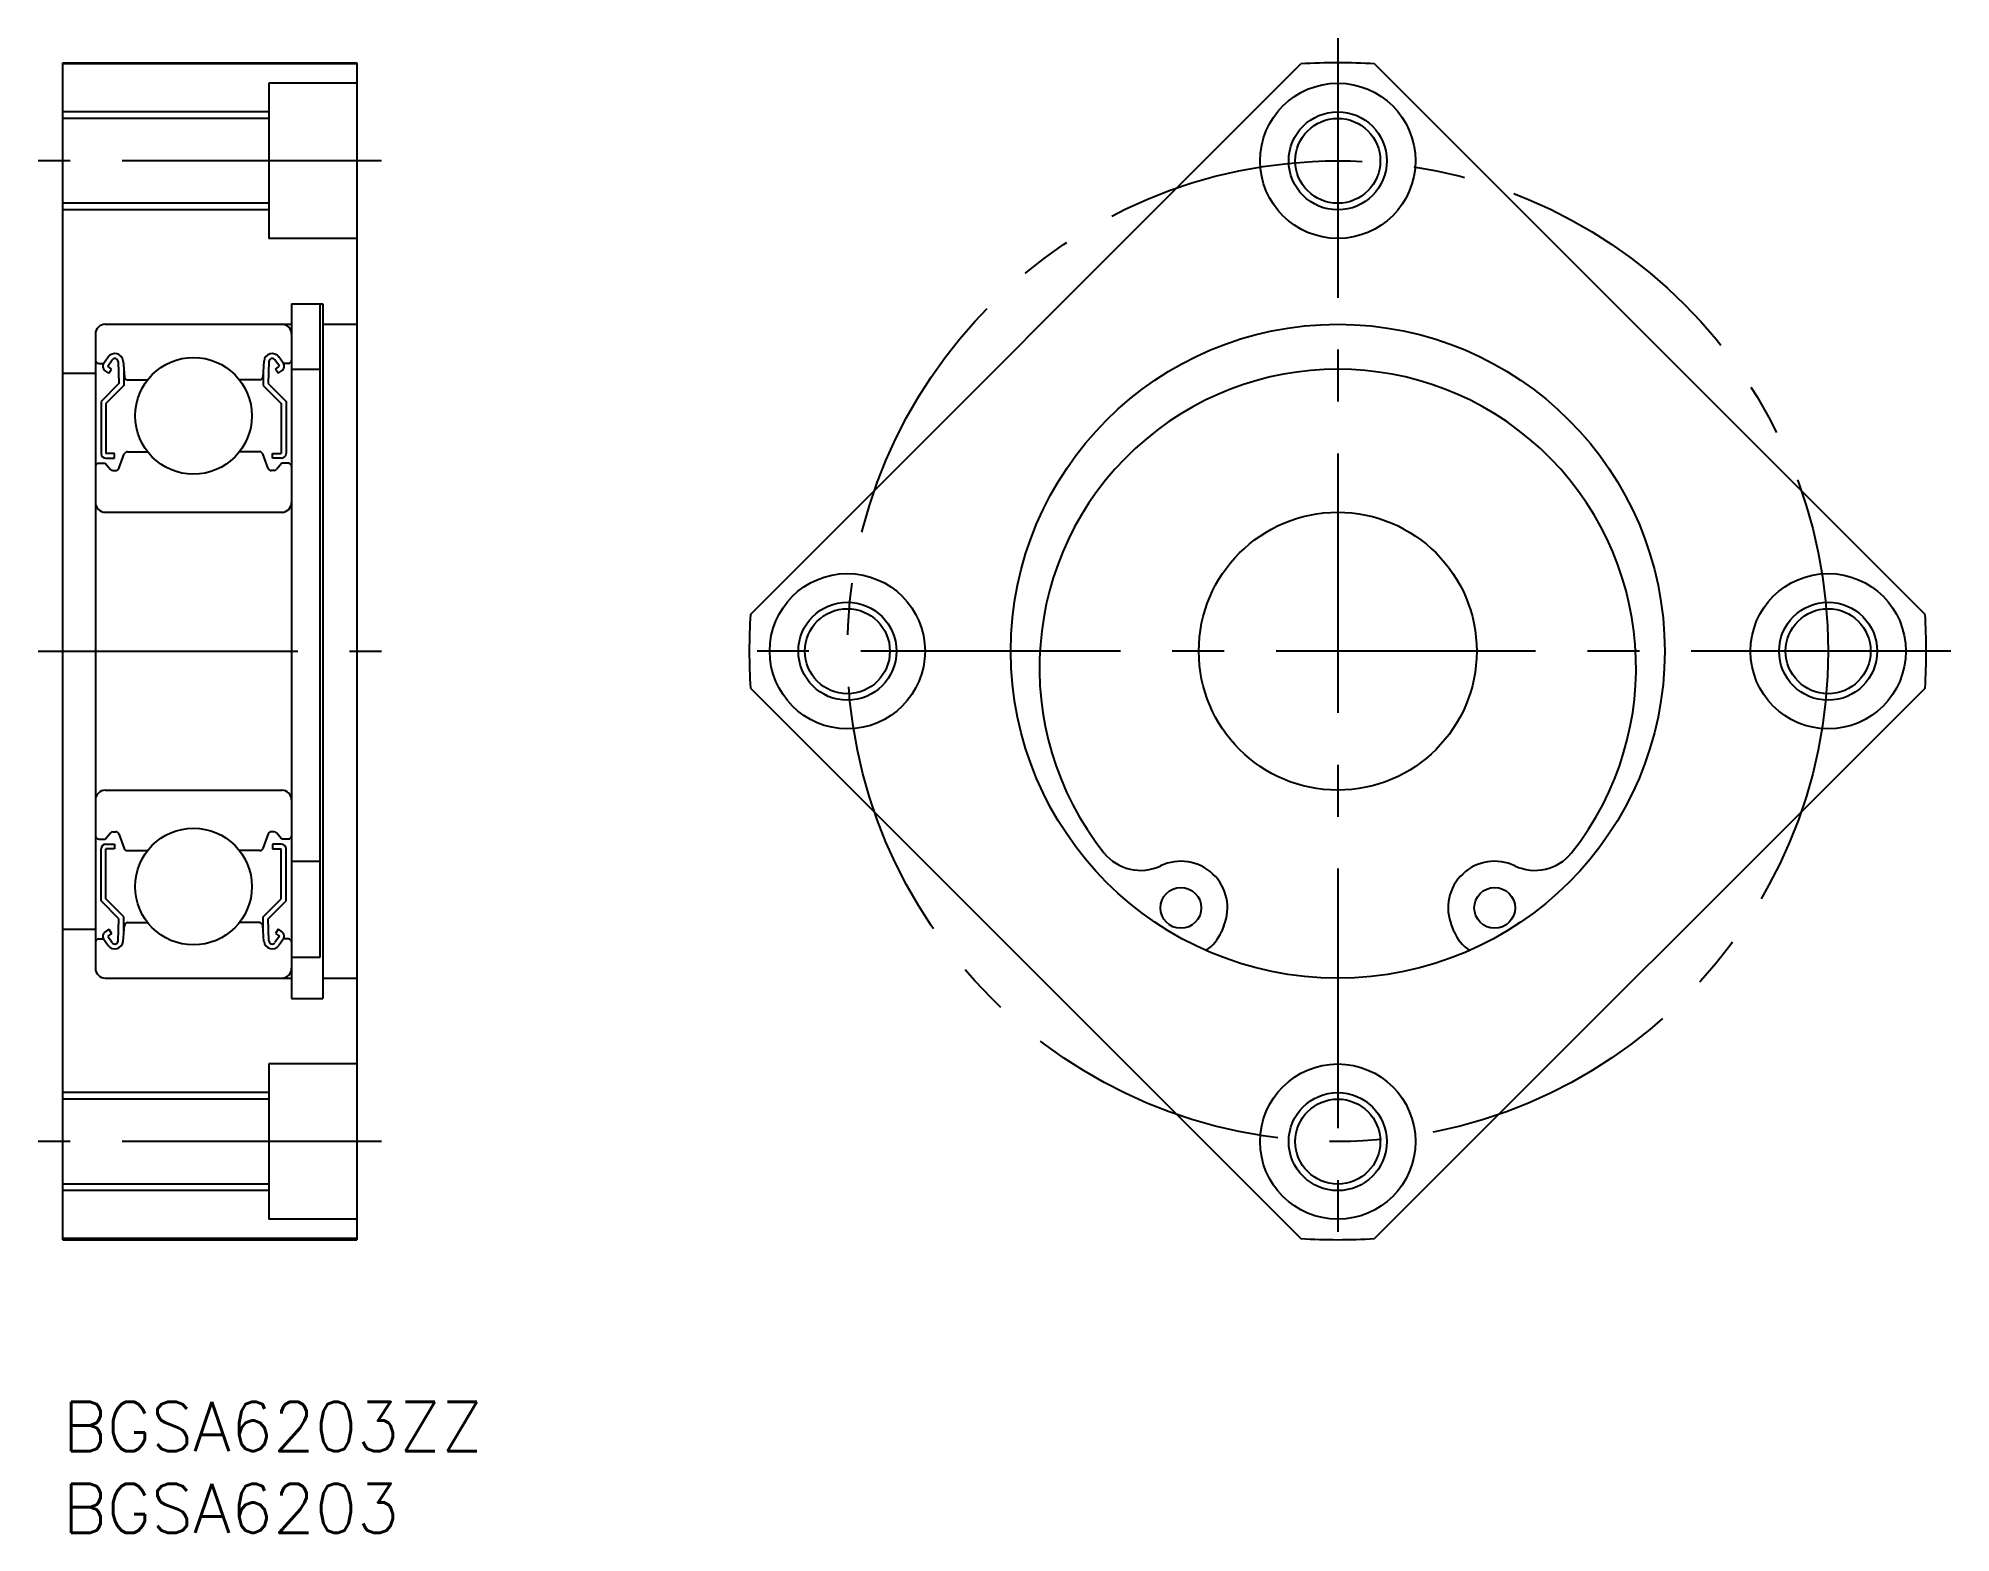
# Model space of a CAD drawing. Extents: x -2 to 116, y -8 to 83.
import ezdxf

# ---------------------------------------------------------------- set-up
doc = ezdxf.new("R2010")
doc.units = 0
doc.header["$LTSCALE"] = 0.5
doc.linetypes.add('CENTER', pattern=[50.8, 31.75, -6.35, 6.35, -6.35])
for name, color, linetype in [('MSM_CENTER', 1, 'CENTER'), ('MSM_CONTINUOUS', 7, 'CONTINUOUS'), ('MSM_NARROW', 5, 'CONTINUOUS'), ('MSM_PART_NUMBER', 7, 'CONTINUOUS')]:
    doc.layers.add(name, color=color, linetype=linetype)
doc.styles.get("Standard").update_dxf_attribs({"font": 'txt.shx', "height": 3, "bigfont": 'bigfont.shx'})

# ---------------------------------------------------------------- blocks, each defined once
blk = doc.blocks.new('*U4')
at = {"layer": 'MSM_PART_NUMBER'}
blk.add_text('BGSA6203ZZ', height=3, dxfattribs=at).set_placement((0, -3))
blk = doc.blocks.new('*U5')
at = {"layer": 'MSM_PART_NUMBER'}
blk.add_text('BGSA6203', height=3, dxfattribs=at).set_placement((0, -8))

msp = doc.modelspace()

# ---------------------------------------------------------------- linework, layer by layer
at = {"layer": 'MSM_CENTER'}
for p, q in [((78, 83.43), (78, 8.43)), ((19.5, 75.93), (-1.5, 75.93)), ((-1.5, 45.93), (19.5, 45.93)), ((115.5, 45.93), (40.5, 45.93)), ((19.5, 15.93), (-1.5, 15.93))]:
    msp.add_line(p, q, dxfattribs=at)
msp.add_circle((78, 45.93), 30, dxfattribs=at)
at = {"layer": 'MSM_CONTINUOUS'}
for p, q in [((0, 9.93), (0, 81.93)), ((0, 81.93), (18, 81.93)), ((18, 81.93), (18, 9.93)), ((18, 81.86), (0, 81.86)), ((42.07, 48.18), (75.75, 81.86)), ((113.93, 48.18), (80.25, 81.86)), ((12.6, 80.68), (12.6, 71.18)), ((18, 80.68), (12.6, 80.68)), ((12.6, 78.53), (0, 78.53)), ((12.6, 73.33), (0, 73.33)), ((18, 71.18), (12.6, 71.18)), ((14, 67.18), (14, 24.68)), ((14, 67.18, 1.75), (15.9, 67.18, 1.75)), ((15.75, 27.22, 1.25), (15.75, 67.18, 1.25)), ((15.9, 67.18), (15.9, 24.68)), ((2.6, 65.93), (14, 65.93)), ((15.95, 65.93), (18, 65.93)), ((2, 65.33), (2, 26.53)), ((2.2, 63.53), (2.5, 63.53)), ((2.5, 63.53), (2.78, 63.93)), ((2.75, 63.36), (3.03, 63.76)), ((2.99, 63.18), (2.75, 63.36)), ((2.82, 62.94), (2.99, 63.18)), ((3.39, 63.65), (3.44, 62.3)), ((3.69, 63.68), (3.77, 62.71)), ((12.31, 63.68), (12.23, 62.71)), ((12.61, 63.65), (12.56, 62.3)), ((13.25, 63.36), (12.97, 63.76)), ((13.01, 63.18), (13.25, 63.36)), ((13.18, 62.94), (13.01, 63.18)), ((13.5, 63.53), (13.22, 63.93)), ((13.8, 63.53), (13.5, 63.53)), ((0, 62.93), (2, 62.93)), ((3.44, 62.3), (2.34, 61.2)), ((2.82, 62.94), (2.57, 63.11)), ((3.74, 62.18), (2.64, 61.08)), ((3.74, 63.05), (3.74, 62.18)), ((3.97, 62.53), (5.19, 62.53)), ((12.03, 62.53), (10.81, 62.53)), ((12.26, 63.05), (12.26, 62.18)), ((12.26, 62.18), (13.36, 61.08)), ((12.56, 62.3), (13.66, 61.2)), ((13.18, 62.94), (13.43, 63.11)), ((14, 63.18, 1.75), (15.75, 63.18, 1.75)), ((2.34, 61.2), (2.34, 58.03)), ((2.64, 61.08), (2.64, 58.03)), ((13.36, 61.08), (13.36, 58.03)), ((13.66, 61.2), (13.66, 58.03)), ((2.2, 57.43), (2.6, 57.43)), ((2.6, 57.43), (2.92, 57.05)), ((3.16, 58.03), (2.64, 58.03)), ((2.64, 57.73), (3.16, 57.73)), ((3.16, 57.73), (3.16, 58.03)), ((3.43, 57.11), (3.76, 58)), ((3.95, 58.13), (5.19, 58.13)), ((12.05, 58.13), (10.81, 58.13)), ((12.57, 57.11), (12.24, 58)), ((12.84, 58.03), (13.36, 58.03)), ((12.84, 57.73), (12.84, 58.03)), ((13.36, 57.73), (12.84, 57.73)), ((13.4, 57.43), (13.08, 57.05)), ((13.8, 57.43), (13.4, 57.43)), ((3.07, 56.98), (3.25, 56.98)), ((12.93, 56.98), (12.75, 56.98)), ((2.6, 54.43), (13.4, 54.43)), ((42.07, 43.67), (75.75, 10)), ((113.93, 43.67), (80.25, 10)), ((2.6, 37.43), (13.4, 37.43)), ((2.2, 34.43), (2.6, 34.43)), ((2.6, 34.43), (2.92, 34.81)), ((2.64, 34.13), (3.16, 34.13)), ((3.07, 34.88), (3.25, 34.88)), ((3.16, 34.13), (3.16, 33.83)), ((3.43, 34.75), (3.76, 33.86)), ((12.57, 34.75), (12.24, 33.86)), ((12.93, 34.88), (12.75, 34.88)), ((12.84, 34.13), (12.84, 33.83)), ((13.36, 34.13), (12.84, 34.13)), ((13.4, 34.43), (13.08, 34.81)), ((13.8, 34.43), (13.4, 34.43)), ((2.34, 30.66), (2.34, 33.83)), ((2.64, 30.78), (2.64, 33.83)), ((3.16, 33.83), (2.64, 33.83)), ((3.95, 33.73), (5.19, 33.73)), ((12.05, 33.73), (10.81, 33.73)), ((12.84, 33.83), (13.36, 33.83)), ((13.36, 30.78), (13.36, 33.83)), ((13.66, 30.66), (13.66, 33.83)), ((14, 33.08, 1.75), (15.75, 33.08, 1.75)), ((3.44, 29.56), (2.34, 30.66)), ((3.74, 29.68), (2.64, 30.78)), ((12.26, 29.68), (13.36, 30.78)), ((12.56, 29.56), (13.66, 30.66)), ((3.39, 28.21), (3.44, 29.56)), ((3.74, 28.81), (3.74, 29.68)), ((3.97, 29.33), (5.19, 29.33)), ((12.03, 29.33), (10.81, 29.33)), ((12.26, 28.81), (12.26, 29.68)), ((12.61, 28.21), (12.56, 29.56)), ((0, 28.93), (2, 28.93)), ((2.2, 28.33), (2.5, 28.33)), ((2.5, 28.33), (2.78, 27.93)), ((2.82, 28.92), (2.57, 28.75)), ((2.99, 28.67), (2.75, 28.5)), ((2.75, 28.5), (3.03, 28.1)), ((2.82, 28.92), (2.99, 28.67)), ((3.69, 28.18), (3.77, 29.15)), ((12.31, 28.18), (12.23, 29.15)), ((13.25, 28.5), (12.97, 28.1)), ((13.18, 28.92), (13.01, 28.67)), ((13.01, 28.67), (13.25, 28.5)), ((13.18, 28.92), (13.43, 28.75)), ((13.5, 28.33), (13.22, 27.93)), ((13.8, 28.33), (13.5, 28.33)), ((71.03, 29.14), (70.88, 28.77)), ((85.12, 28.77), (84.97, 29.14)), ((14, 27.22, 1.75), (15.75, 27.22, 1.75)), ((2.6, 25.93), (14, 25.93)), ((15.95, 25.93), (18, 25.93)), ((14, 24.68, 1.75), (15.9, 24.68, 1.75)), ((12.6, 20.68), (12.6, 11.18)), ((18, 20.68), (12.6, 20.68)), ((12.6, 18.53), (0, 18.53)), ((12.6, 13.33), (0, 13.33)), ((18, 11.18), (12.6, 11.18)), ((18, 10), (0, 10)), ((0, 9.93), (18, 9.93))]:
    msp.add_line(p, q, dxfattribs=at)
for centre, radius in [((78, 75.93), 4.75), ((78, 75.93), 2.6), ((78, 45.93), 20), ((8, 60.33), 3.57), ((78, 45.93), 8.5), ((48, 45.93), 4.75), ((108, 45.93), 4.75), ((48, 45.93), 2.6), ((108, 45.93), 2.6), ((8, 31.53), 3.57), ((68.4, 30.23), 1.25), ((87.6, 30.23), 1.25), ((78, 15.93), 4.75), ((78, 15.93), 2.6)]:
    msp.add_circle(centre, radius, dxfattribs=at)
for centre, radius, start, end in [((78, 45.93), 36, 86.4096, 93.5904), ((2.6, 65.33), 0.6, 90, 180), ((13.4, 65.33), 0.6, 0, 90), ((2.2, 63.73), 0.2, 180, 270), ((2.75, 63.36), 0.3, 144.9367, 235.0393), ((3.19, 63.64), 0.5, 5.0652, 144.9367), ((3.19, 63.64), 0.2, 2.1311, 144.9356), ((12.81, 63.64), 0.5, 35.0633, 174.9348), ((12.81, 63.64), 0.2, 35.0644, 177.8689), ((13.25, 63.36), 0.3, 304.9607, 35.0633), ((13.8, 63.73), 0.2, 270, 0), ((3.97, 62.73), 0.2, 185.0652, 270), ((12.03, 62.73), 0.2, 270, 354.9348), ((78, 44.93), 18.25, 321.621, 218.379), ((2.2, 57.23), 0.2, 90, 180), ((2.64, 58.03), 0.3, 180, 270), ((3.95, 57.93), 0.2, 90, 159.9702), ((12.05, 57.93), 0.2, 20.0298, 90), ((13.36, 58.03), 0.3, 270, 0), ((13.8, 57.23), 0.2, 0, 90), ((3.07, 57.18), 0.2, 219.9992, 270), ((3.25, 57.18), 0.2, 270, 339.9702), ((12.75, 57.18), 0.2, 200.0298, 270), ((12.93, 57.18), 0.2, 270, 320.0008), ((2.6, 55.03), 0.6, 180, 270), ((13.4, 55.03), 0.6, 270, 0), ((78, 45.93), 36, 176.4096, 183.5904), ((78, 45.93), 36, 356.4096, 3.5904), ((2.6, 36.83), 0.6, 90, 180), ((13.4, 36.83), 0.6, 0, 90), ((2.2, 34.63), 0.2, 180, 270), ((2.64, 33.83), 0.3, 90, 180), ((3.07, 34.68), 0.2, 90, 140.0008), ((3.25, 34.68), 0.2, 20.0298, 90), ((12.75, 34.68), 0.2, 90, 159.9702), ((12.93, 34.68), 0.2, 39.9992, 90), ((13.36, 33.83), 0.3, 0, 90), ((13.8, 34.63), 0.2, 270, 0), ((3.95, 33.93), 0.2, 200.0298, 270), ((12.05, 33.93), 0.2, 270, 339.9702), ((65.93, 35.37), 2.85, 218.379, 295.7059), ((68.4, 30.23), 2.85, 337.4615, 115.7059), ((87.6, 30.23), 2.85, 64.2941, 202.5385), ((90.07, 35.37), 2.85, 244.2941, 321.621), ((3.97, 29.13), 0.2, 90, 174.9348), ((12.03, 29.13), 0.2, 5.0652, 90), ((2.2, 28.13), 0.2, 90, 180), ((2.75, 28.5), 0.3, 124.9607, 215.0633), ((3.19, 28.22), 0.5, 215.0633, 354.9348), ((3.19, 28.21), 0.2, 215.0644, 357.8689), ((12.81, 28.22), 0.5, 185.0652, 324.9367), ((12.81, 28.21), 0.2, 182.1311, 324.9356), ((13.25, 28.5), 0.3, 324.9367, 55.0393), ((13.8, 28.13), 0.2, 0, 90), ((68.57, 29.72), 2.5, 303.0556, 337.4615), ((87.43, 29.72), 2.5, 202.5385, 236.9444), ((2.6, 26.53), 0.6, 180, 270), ((13.4, 26.53), 0.6, 270, 0), ((78, 45.93), 36, 266.4096, 273.5904)]:
    msp.add_arc(centre, radius, start, end, dxfattribs=at)
at = {"layer": 'MSM_NARROW'}
for p, q in [((12.6, 78.93), (0, 78.93)), ((12.6, 72.93), (0, 72.93)), ((12.6, 18.93), (0, 18.93)), ((12.6, 12.93), (0, 12.93))]:
    msp.add_line(p, q, dxfattribs=at)
for centre in [(78, 75.93), (48, 45.93), (108, 45.93), (78, 15.93)]:
    msp.add_circle(centre, 3, dxfattribs=at)

# ---------------------------------------------------------------- block references
at = {"layer": 'MSM_CONTINUOUS'}
for name in ['*U4', '*U5']:
    msp.add_blockref(name, (0, 0), dxfattribs=at)

doc.saveas('drawing.dxf')
